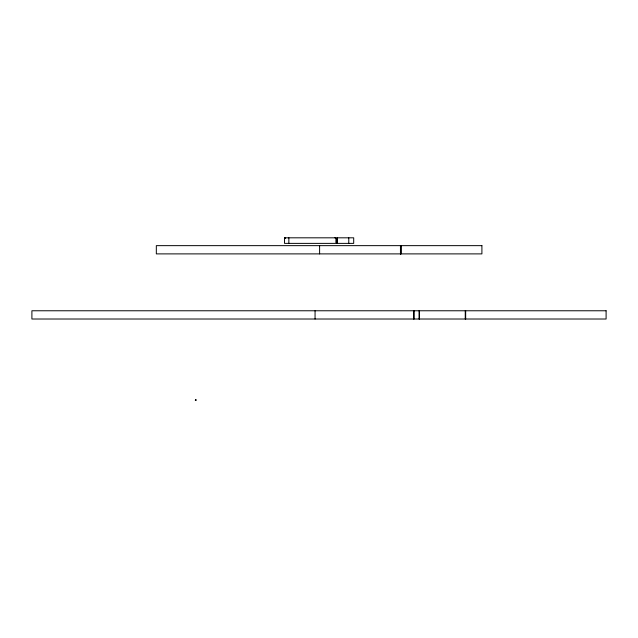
<?xml version="1.0" encoding="UTF-8"?>
<svg xmlns="http://www.w3.org/2000/svg" width="638" height="638" viewBox="0 0 638 638"><rect width="100%" height="100%" fill="white"/><g stroke="black" fill="none" stroke-linecap="round" stroke-linejoin="round"><path stroke-width="0.96" d="M195.659 400.058L196.105 400.042L195.284 400.185M195.97 400.042L195.419 399.946L195.898 399.954M285.146 238.325L285.154 237.822L285.146 238.229M284.532 237.902L284.524 243.381L335.923 243.381L335.923 238.325L335.452 237.822L284.532 237.814L284.899 238.325M336.72 243.381L337.071 237.822L353.699 237.814L353.699 243.381L336.609 243.381L336.617 238.229L337.478 237.814M337.039 243.381L337.39 237.822M337.119 237.902L336.928 243.381M195.411 400.185L195.714 399.954M336.609 238.325L337.039 238.325M335.157 237.822L335.724 237.902M335.07 237.814L335.628 238.325M465.668 310.77L465.668 319.016M465.254 310.77L465.254 319.016M419.477 310.77L419.477 319.016M419.062 310.77L419.062 319.016M414.078 310.77L414.078 319.016M413.671 310.77L413.671 319.016M400.999 245.646L400.999 253.892M400.863 245.646L400.863 253.892M400.584 245.646L400.584 253.892M400.449 245.646L400.449 253.892M348.779 237.814L348.779 243.381M319.606 245.646L319.606 253.892M315.06 310.77L315.06 319.016M288.854 237.814L288.854 243.381M481.905 245.646L156.326 245.646L156.326 253.892L481.905 253.892L481.905 245.646M606.1 310.77L31.9 310.77L31.9 319.016L606.1 319.016L606.1 310.77"/></g></svg>
